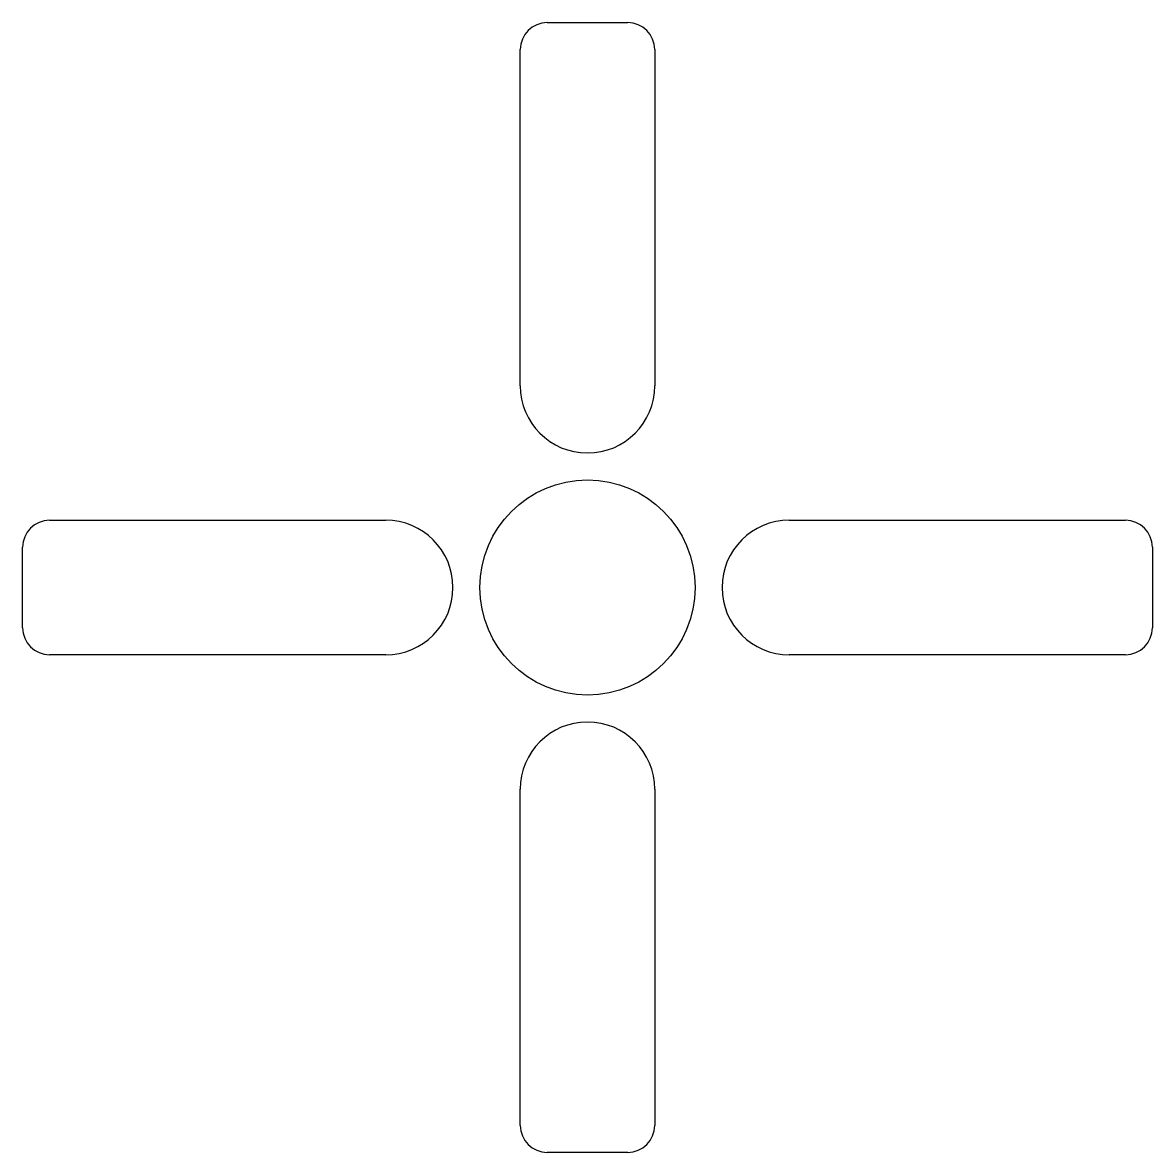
# Model space of a CAD drawing. Extents: x -0.53 to 0.53, y -0.53 to 0.53.
import ezdxf

# ---------------------------------------------------------------- set-up
doc = ezdxf.new("R2010")
doc.units = 0
doc.layers.get('0').update_dxf_attribs({"linetype": 'CONTINUOUS'})

msp = doc.modelspace()

# ---------------------------------------------------------------- linework, layer by layer
at = {"color": 0}
for p, q in [((-0.0381, 0.5334), (0.0381, 0.5334)), ((-0.0635, 0.1905), (-0.0635, 0.508)), ((0.0635, 0.508), (0.0635, 0.1905)), ((-0.508, 0.0635), (-0.1905, 0.0635)), ((0.1905, 0.0635), (0.508, 0.0635)), ((-0.5334, -0.0381), (-0.5334, 0.0381)), ((0.5334, 0.0381), (0.5334, -0.0381)), ((-0.1905, -0.0635), (-0.508, -0.0635)), ((0.508, -0.0635), (0.1905, -0.0635)), ((-0.0635, -0.508), (-0.0635, -0.1905)), ((0.0635, -0.1905), (0.0635, -0.508)), ((0.0381, -0.5334), (-0.0381, -0.5334))]:
    msp.add_line(p, q, dxfattribs=at)
msp.add_circle((0, 0), 0.1016, dxfattribs=at)
for centre, radius, start, end in [((-0.0381, 0.508), 0.0254, 90, 180), ((0.0381, 0.508), 0.0254, 0, 90), ((0, 0.1905), 0.0635, 180, 0), ((-0.508, 0.0381), 0.0254, 90, 180), ((-0.1905, 0), 0.0635, 270, 90), ((0.1905, 0), 0.0635, 90, 270), ((0.508, 0.0381), 0.0254, 0, 90), ((-0.508, -0.0381), 0.0254, 180, 270), ((0.508, -0.0381), 0.0254, 270, 0), ((0, -0.1905), 0.0635, 0, 180), ((-0.0381, -0.508), 0.0254, 180, 270), ((0.0381, -0.508), 0.0254, 270, 0)]:
    msp.add_arc(centre, radius, start, end, dxfattribs=at)

doc.saveas('drawing.dxf')
